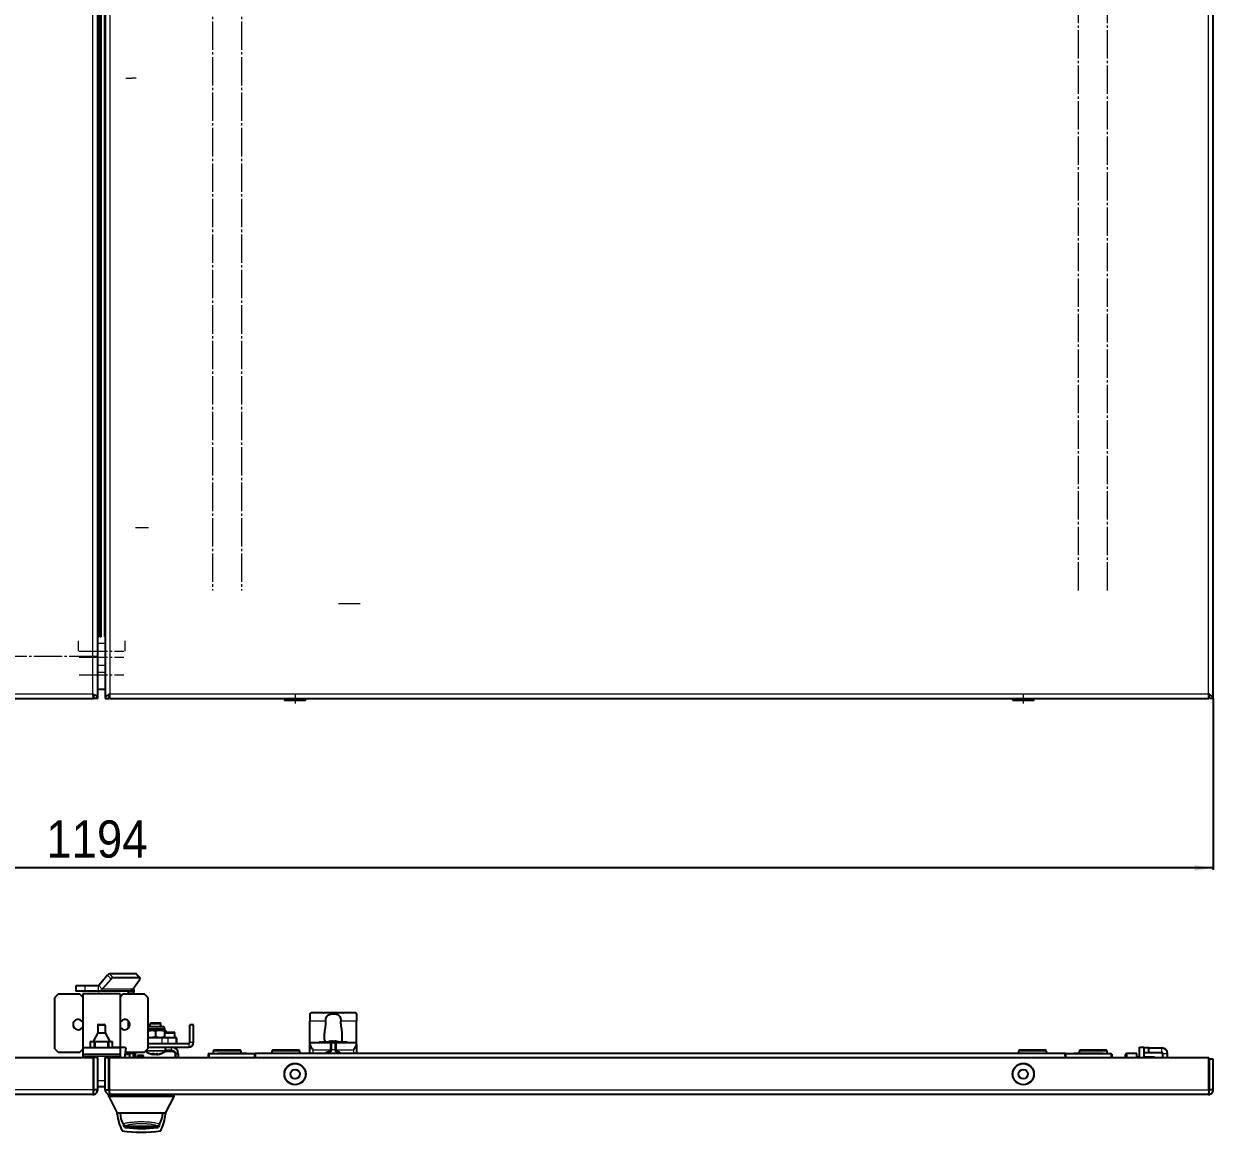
# Model space of a CAD drawing. Header units: millimetres. Extents: x -1161 to 1836, y -465 to 1013.
# Drawn here: x 1197 to 1836, y -465 to 130 of the extents above; entities that cross this region are included whole.
import ezdxf

# ---------------------------------------------------------------- set-up
doc = ezdxf.new("R2010")
doc.units = ezdxf.units.MM
doc.linetypes.add('SLD-Осевая', pattern=[19.05, 15.24, -1.27, 1.27, -1.27])
doc.linetypes.add('SLD-Сплошная', pattern=[0])
doc.layers.add('FORMAT', color=7, linetype='SLD-Сплошная')
doc.styles.add('SLDTEXTSTYLE0', font='GOTHICI.TTF', dxfattribs={"width": 0.913})
doc.styles.add('SLDTEXTSTYLE1', font='GOTHIC.TTF', dxfattribs={"width": 0.913})
doc.dimstyles.new('SLDDIMSTYLE0', dxfattribs={"dimtxt": 20, "dimasz": 10, "dimexe": 0, "dimexo": 0.0625, "dimgap": 5, "dimtad": 2, "dimdec": 1, "dimrnd": 1e-09, "dimzin": 12, "dimdsep": 46, "dimtxsty": 'SLDTEXTSTYLE0', "dimsah": 1, "dimcen": 0.09, "dimadec": 0, "dimazin": 3, "dimtfac": 1, "dimtofl": 0, "dimtmove": 0, "dimatfit": 3, "dimfxl": 0, "dimfrac": 2, "dimtolj": 1, "dimtzin": 12, "dimarcsym": 0})

# ---------------------------------------------------------------- blocks, each defined once
blk = doc.blocks.new('_D_2')
at = {"layer": 'FORMAT'}
for p, q in [((641.53, -232.23), (641.53, -324.22)), ((1835.53, -232.23), (1835.53, -324.22)), ((1835.53, -323.22), (641.53, -323.22))]:
    blk.add_line(p, q, dxfattribs=at)
for points in [[(641.53, -323.22), (651.53, -324.76), (651.53, -321.69)], [(1835.53, -323.22), (1825.53, -321.69), (1825.53, -324.76)]]:
    blk.add_solid(points, dxfattribs=at)
at = {"layer": 'FORMAT', "insert": (1208.98, -297.68), "char_height": 20, "attachment_point": 1, "style": 'SLDTEXTSTYLE1'}
blk.add_mtext('1194', dxfattribs=at)

msp = doc.modelspace()

# ---------------------------------------------------------------- linework, layer by layer
at = {"color": 7, "linetype": 'SLD-Сплошная', "lineweight": 25}
for p, q in [((1236.53, -232.22), (1236.53, 722.78)), ((1240.53, 722.78), (1240.53, -232.22)), ((1835.53, -232.22), (1835.53, 722.78)), ((1236.53, -194.42), (1236.66, -194.42)), ((1236.53, -198.42), (1237.07, -198.42)), ((1236.53, -227.22), (1240.53, -227.22)), ((643.83, -232.22), (1234.23, -232.22)), ((1234.23, -230.51), (1234.23, -232.22)), ((1236.53, -232.22), (1234.53, -232.22)), ((1240.53, -232.22), (1242.53, -232.22)), ((1242.83, -232.22), (1242.83, -230.52)), ((1242.83, -232.22), (1833.23, -232.22)), ((1336.78, -232.22), (1336.78, -232.97)), ((1345.54, -233.22), (1337.03, -233.22)), ((1348.03, -233.22), (1345.54, -233.22)), ((1348.28, -232.97), (1348.28, -232.22)), ((1727.78, -232.22), (1727.78, -232.97)), ((1739.03, -233.22), (1728.03, -233.22)), ((1739.28, -232.97), (1739.28, -232.22)), ((1833.23, -230.22), (1833.23, -232.22)), ((1835.53, -232.22), (1833.53, -232.22)), ((1241.88, -380.79), (1237.12, -386.29)), ((1243.72, -382.91), (1238.96, -388.41)), ((1257.13, -380.08), (1243, -380.08)), ((1258.97, -382.2), (1244.83, -382.2)), ((1259.26, -382.31), (1257.42, -380.18)), ((1224.81, -386.46), (1224.81, -389.46)), ((1229.81, -386.46), (1224.81, -386.46)), ((1229.81, -389.46), (1224.81, -389.46)), ((1236.75, -386.46), (1229.81, -386.46)), ((1236.75, -389.46), (1229.81, -389.46)), ((1253.28, -389.46), (1236.75, -389.46)), ((1255.43, -388.41), (1259, -383.29)), ((1215.53, -390.85), (1213.53, -392.85)), ((1213.53, -420.35), (1213.53, -392.85)), ((1215.53, -390.85), (1226.78, -390.85)), ((1228.53, -392.6), (1226.78, -390.85)), ((1248.53, -390.85), (1228.53, -390.85)), ((1228.53, -390.85), (1228.53, -419.85)), ((1248.53, -390.85), (1248.53, -419.45)), ((1250.28, -390.85), (1248.53, -392.6)), ((1250.28, -390.85), (1261.53, -390.85)), ((1256.03, -389.76), (1253.03, -389.76)), ((1253.03, -390.85), (1253.03, -389.76)), ((1256.03, -390.85), (1256.03, -389.76)), ((1263.53, -392.85), (1261.53, -390.85)), ((1263.53, -392.85), (1263.53, -420.35)), ((1350.53, -401.61), (1350.53, -405.45)), ((1357.55, -401.05), (1352.03, -401.05)), ((1358.44, -401), (1357.92, -401.01)), ((1367.63, -400.95), (1358.44, -400.95)), ((1368.15, -401.01), (1367.63, -400.99)), ((1374.03, -401.05), (1368.52, -401.05)), ((1375.53, -401.61), (1375.53, -405.45)), ((1236.53, -407.85), (1236.53, -411.85)), ((1237.03, -407.35), (1240.04, -407.35)), ((1240.54, -407.85), (1240.54, -411.85)), ((1253.03, -406.09), (1253.03, -405.46)), ((1253.03, -406.09), (1253.48, -406.09)), ((1253.03, -409.23), (1253.03, -406.09)), ((1263.56, -408.45), (1263.53, -408.45)), ((1263.56, -408.45), (1271.5, -408.45)), ((1265.03, -406.45), (1264.53, -406.95)), ((1264.53, -406.95), (1264.53, -408.45)), ((1270.28, -406.95), (1264.53, -406.95)), ((1265.03, -406.45), (1269.82, -406.45)), ((1269.82, -406.45), (1270.03, -406.45)), ((1270.53, -406.95), (1270.03, -406.45)), ((1270.53, -406.95), (1270.28, -406.95)), ((1270.53, -408.45), (1270.53, -406.95)), ((1288.03, -407.45), (1286.03, -407.45)), ((1286.03, -416.85), (1286.03, -407.45)), ((1288.03, -416.85), (1288.03, -407.45)), ((1350.53, -416.95), (1350.53, -405.45)), ((1375.53, -416.95), (1375.53, -405.45)), ((1236.53, -411.85), (1234.03, -416.35)), ((1236.53, -411.85), (1240.54, -411.85)), ((1240.54, -411.85), (1243.03, -416.35)), ((1263.53, -410.45), (1265.14, -410.45)), ((1271.22, -414.45), (1263.53, -414.45)), ((1267.67, -410.89), (1265.14, -410.45)), ((1270.13, -410.45), (1265.14, -410.45)), ((1267.67, -414), (1265.14, -414.45)), ((1267.67, -414), (1267.67, -410.89)), ((1272.6, -410.89), (1270.13, -410.45)), ((1272.53, -410.45), (1270.13, -410.45)), ((1272.6, -414), (1270.13, -414.45)), ((1274.3, -414.45), (1271.22, -414.45)), ((1272.53, -410.45), (1272.53, -409.48)), ((1272.53, -410.45), (1272.53, -410.45)), ((1273.28, -410.88), (1272.53, -410.45)), ((1272.53, -414.45), (1272.53, -414.45)), ((1272.6, -414), (1272.6, -410.89)), ((1272.6, -411.45), (1277.43, -411.45)), ((1273.3, -411.45), (1273.3, -410.89)), ((1278.76, -414.45), (1274.3, -414.45)), ((1278.03, -414.45), (1278.03, -412.05)), ((1279.03, -414.45), (1278.76, -414.45)), ((1279.03, -417.45), (1279.03, -414.45)), ((1358.18, -412.73), (1358.18, -415.32)), ((1367.88, -415.32), (1367.88, -412.73)), ((1213.53, -420.35), (1215.53, -422.35)), ((1226.78, -422.35), (1228.53, -420.6)), ((1248.53, -419.85), (1228.53, -419.85)), ((1228.53, -419.85), (1228.53, -423.35)), ((1232.53, -416.35), (1232.53, -419.85)), ((1232.53, -416.35), (1234.03, -416.35)), ((1234.03, -416.35), (1243.03, -416.35)), ((1235.03, -416.35), (1235.03, -419.85)), ((1242.03, -416.35), (1242.03, -419.85)), ((1243.03, -416.35), (1244.53, -416.35)), ((1244.53, -419.85), (1244.53, -416.35)), ((1244.53, -419.45), (1251.16, -419.45)), ((1248.53, -419.85), (1248.53, -423.35)), ((1251.6, -419.88), (1250.86, -424.95)), ((1251.6, -419.88), (1251.16, -419.45)), ((1261.53, -422.35), (1263.53, -420.35)), ((1263.53, -417.45), (1285.43, -417.45)), ((1263.53, -419.45), (1285.43, -419.45)), ((1276.53, -421.35), (1272.99, -421.35)), ((1273.03, -421.45), (1273.03, -419.45)), ((1299.03, -420.95), (1298.53, -421.45)), ((1298.53, -421.45), (1298.53, -422.95)), ((1313.53, -421.45), (1298.53, -421.45)), ((1299.03, -420.95), (1313.03, -420.95)), ((1313.53, -421.45), (1313.03, -420.95)), ((1313.53, -422.75), (1313.53, -421.45)), ((1330.53, -420.95), (1330.03, -421.45)), ((1330.03, -421.45), (1330.03, -422.95)), ((1345.03, -421.45), (1330.03, -421.45)), ((1330.53, -420.95), (1344.53, -420.95)), ((1345.03, -421.45), (1344.53, -420.95)), ((1345.03, -422.95), (1345.03, -421.45)), ((1350.53, -417.82), (1350.53, -416.95)), ((1350.53, -416.95), (1364.03, -416.95)), ((1350.53, -422.95), (1350.53, -417.82)), ((1355.41, -416.85), (1355.41, -416.95)), ((1355.55, -416.85), (1355.55, -416.95)), ((1355.67, -416.85), (1355.67, -416.95)), ((1356.48, -416.85), (1355.67, -416.85)), ((1356.48, -416.85), (1356.48, -416.95)), ((1356.64, -416.85), (1356.64, -416.95)), ((1356.75, -416.85), (1356.75, -416.95)), ((1357.09, -416.85), (1357.09, -416.95)), ((1357.27, -416.85), (1357.27, -416.95)), ((1357.81, -416.85), (1357.81, -416.95)), ((1358.29, -416.85), (1358.29, -416.95)), ((1358.46, -416.85), (1358.46, -416.95)), ((1358.91, -416.85), (1358.91, -416.95)), ((1359.05, -416.85), (1359.05, -416.95)), ((1359.17, -416.85), (1359.17, -416.95)), ((1359.49, -416.85), (1359.49, -416.95)), ((1360.76, -416.85), (1359.65, -416.85)), ((1360.76, -416.85), (1360.76, -416.95)), ((1360.9, -416.85), (1360.9, -416.95)), ((1361.09, -416.85), (1361.09, -416.95)), ((1361.1, -416.85), (1361.1, -416.95)), ((1361.7, -416.85), (1361.1, -416.85)), ((1361.7, -416.85), (1361.7, -416.95)), ((1362.59, -416.85), (1362.02, -416.85)), ((1362.03, -416.95), (1364.03, -416.95)), ((1362.03, -420.95), (1362.03, -416.95)), ((1362.03, -420.95), (1362.03, -420.98)), ((1362.31, -416.62), (1362.28, -416.39)), ((1362.53, -416.62), (1362.51, -416.32)), ((1362.59, -416.85), (1362.59, -416.95)), ((1362.6, -416.85), (1362.6, -416.95)), ((1362.61, -416.85), (1362.78, -416.85)), ((1362.78, -416.85), (1362.78, -416.95)), ((1362.78, -416.85), (1362.78, -416.85)), ((1362.8, -416.85), (1362.8, -416.95)), ((1362.95, -416.85), (1362.95, -416.95)), ((1363.75, -416.85), (1362.95, -416.85)), ((1363.75, -416.85), (1363.75, -416.95)), ((1363.9, -416.85), (1363.9, -416.95)), ((1363.98, -416.35), (1363.98, -416.32)), ((1364.02, -416.85), (1364.02, -416.95)), ((1364.03, -416.95), (1364.03, -420.95)), ((1364.03, -420.98), (1364.03, -420.95)), ((1364.11, -416.88), (1364.3, -416.87)), ((1364.45, -416.85), (1364.45, -416.95)), ((1364.53, -416.95), (1375.53, -416.95)), ((1364.54, -416.44), (1364.54, -416.39)), ((1364.57, -416.85), (1364.57, -416.95)), ((1364.94, -416.85), (1364.94, -416.95)), ((1365.19, -416.85), (1365.19, -416.95)), ((1365.31, -416.85), (1365.31, -416.95)), ((1365.45, -416.85), (1365.45, -416.95)), ((1365.57, -416.85), (1365.57, -416.95)), ((1366.01, -416.85), (1366.01, -416.95)), ((1366.03, -416.85), (1366.01, -416.85)), ((1366.04, -416.85), (1366.04, -416.95)), ((1366.07, -416.85), (1366.07, -416.95)), ((1366.24, -416.85), (1366.24, -416.95)), ((1366.59, -416.85), (1366.59, -416.95)), ((1367.08, -416.85), (1367.08, -416.95)), ((1367.28, -416.85), (1367.28, -416.95)), ((1367.62, -416.85), (1367.62, -416.95)), ((1367.77, -416.85), (1367.77, -416.95)), ((1368.83, -416.85), (1367.77, -416.85)), ((1368.83, -416.85), (1368.83, -416.95)), ((1369.15, -416.85), (1369.15, -416.95)), ((1369.31, -416.85), (1369.31, -416.95)), ((1369.69, -416.85), (1369.69, -416.95)), ((1370.44, -416.85), (1369.69, -416.85)), ((1370.44, -416.85), (1370.44, -416.95)), ((1375.53, -417.82), (1375.53, -416.95)), ((1375.53, -417.82), (1375.53, -422.95)), ((1731.53, -420.95), (1731.03, -421.45)), ((1731.03, -421.45), (1731.03, -422.95)), ((1746.03, -421.45), (1731.03, -421.45)), ((1731.53, -420.95), (1745.53, -420.95)), ((1746.03, -421.45), (1745.53, -420.95)), ((1746.03, -422.95), (1746.03, -421.45)), ((1764.03, -420.95), (1763.53, -421.45)), ((1763.53, -421.45), (1763.53, -422.75)), ((1778.53, -421.45), (1763.53, -421.45)), ((1764.03, -420.95), (1778.03, -420.95)), ((1778.53, -421.45), (1778.03, -420.95)), ((1778.53, -422.95), (1778.53, -421.45)), ((1795.98, -419.4), (1798.48, -419.4)), ((1795.98, -419.9), (1795.98, -419.4)), ((1795.98, -424.95), (1795.98, -419.9)), ((1798.48, -419.4), (1798.48, -419.9)), ((1798.48, -424.95), (1798.48, -419.9)), ((1798.98, -419.9), (1798.48, -419.94)), ((1800.98, -419.9), (1798.98, -419.9)), ((1800.98, -419.9), (1807.98, -419.9)), ((1800.98, -422.4), (1800.98, -419.9)), ((643.83, -424.95), (1234.23, -424.95)), ((1226.78, -422.35), (1215.53, -422.35)), ((1248.53, -423.35), (1228.53, -423.35)), ((1228.53, -423.35), (1228.53, -424.43)), ((1228.53, -424.43), (1228.53, -424.95)), ((1234.23, -442.35), (1234.23, -424.95)), ((1236.53, -424.95), (1234.53, -424.95)), ((1234.53, -442.35), (1234.53, -424.95)), ((1236.53, -442.35), (1236.53, -424.95)), ((1240.53, -424.95), (1242.53, -424.95)), ((1240.53, -442.35), (1240.53, -424.95)), ((1242.53, -442.35), (1242.53, -424.95)), ((1242.83, -442.35), (1242.83, -424.95)), ((1242.83, -424.95), (1833.23, -424.95)), ((1248.53, -423.35), (1248.53, -424.43)), ((1248.53, -424.43), (1248.53, -424.95)), ((1253.83, -423.35), (1251.1, -423.35)), ((1261.53, -422.35), (1251.24, -422.35)), ((1253.9, -422.35), (1253.83, -423.05)), ((1253.83, -424.95), (1253.83, -423.05)), ((1255.83, -424.95), (1255.83, -423.05)), ((1256.53, -423.35), (1255.83, -423.35)), ((1256.53, -423.35), (1256.53, -424.95)), ((1261.13, -423.9), (1257.93, -423.9)), ((1257.93, -423.9), (1257.93, -424.95)), ((1257.93, -424.65), (1261.13, -424.65)), ((1261.13, -424.95), (1261.13, -423.9)), ((1266.18, -423.3), (1266.18, -423.34)), ((1266.47, -422.89), (1266.47, -423.34)), ((1266.47, -423.34), (1266.47, -422.89)), ((1266.64, -423.34), (1266.47, -423.31)), ((1266.64, -422.89), (1266.64, -423.34)), ((1266.68, -423.34), (1266.68, -422.88)), ((1267.45, -423.26), (1267.45, -423.34)), ((1267.47, -423.28), (1267.47, -423.34)), ((1267.53, -423.31), (1267.47, -423.34)), ((1268.38, -423.34), (1268.38, -423.02)), ((1268.59, -423.34), (1268.59, -423.31)), ((1268.89, -423.25), (1268.89, -423.34)), ((1268.91, -423.24), (1268.91, -423.34)), ((1278.53, -424.95), (1278.53, -423.35)), ((1279.83, -423.05), (1279.83, -424.95)), ((1296.03, -424.95), (1296.03, -423.25)), ((1296.33, -422.95), (1320.73, -422.95)), ((1300.89, -422.75), (1300.89, -422.95)), ((1304.7, -422.75), (1304.7, -422.95)), ((1304.7, -422.75), (1305.5, -422.75)), ((1305.5, -422.75), (1305.5, -422.95)), ((1305.5, -422.75), (1307.37, -422.75)), ((1306.83, -422.75), (1306.83, -422.72)), ((1307.37, -422.75), (1307.37, -422.95)), ((1307.37, -422.75), (1308.42, -422.75)), ((1308.42, -422.75), (1308.42, -422.95)), ((1308.42, -422.75), (1309.82, -422.75)), ((1309.99, -422.72), (1309.99, -422.95)), ((1310.08, -422.75), (1310.08, -422.95)), ((1310.08, -422.75), (1311.43, -422.75)), ((1311.43, -422.75), (1311.43, -422.95)), ((1311.43, -422.75), (1313.42, -422.75)), ((1313.42, -422.75), (1313.42, -422.95)), ((1313.42, -422.75), (1316.38, -422.75)), ((1316.38, -422.75), (1316.38, -422.95)), ((1756.03, -422.95), (1321.03, -422.95)), ((1321.03, -422.95), (1321.03, -423.25)), ((1321.03, -423.25), (1321.03, -423.89)), ((1321.03, -423.89), (1321.03, -424.95)), ((1756.03, -422.95), (1756.03, -423.25)), ((1756.03, -423.89), (1756.03, -423.25)), ((1756.03, -423.89), (1756.03, -424.95)), ((1756.33, -422.95), (1780.73, -422.95)), ((1760.68, -422.75), (1760.68, -422.95)), ((1760.68, -422.75), (1761.03, -422.75)), ((1761.03, -422.75), (1761.03, -422.95)), ((1761.03, -422.75), (1761.28, -422.75)), ((1761.28, -422.75), (1761.28, -422.95)), ((1761.28, -422.75), (1761.39, -422.75)), ((1761.39, -422.75), (1761.39, -422.95)), ((1762.42, -422.75), (1762.42, -422.95)), ((1762.42, -422.75), (1763.07, -422.75)), ((1763.09, -422.75), (1763.09, -422.95)), ((1763.09, -422.75), (1763.43, -422.75)), ((1763.43, -422.75), (1763.43, -422.95)), ((1766.75, -422.95), (1766.75, -422.72)), ((1766.88, -422.75), (1767.66, -422.75)), ((1767.66, -422.75), (1767.66, -422.95)), ((1767.66, -422.75), (1768.46, -422.75)), ((1768.46, -422.75), (1768.46, -422.95)), ((1768.46, -422.75), (1768.94, -422.75)), ((1768.94, -422.75), (1768.94, -422.95)), ((1768.94, -422.75), (1770.33, -422.75)), ((1769.97, -422.72), (1769.97, -422.75)), ((1770.33, -422.75), (1770.33, -422.95)), ((1770.33, -422.75), (1771.38, -422.75)), ((1771.38, -422.75), (1771.38, -422.95)), ((1772.42, -422.75), (1772.42, -422.95)), ((1772.42, -422.75), (1774.39, -422.75)), ((1774.39, -422.75), (1774.39, -422.95)), ((1774.39, -422.75), (1776.38, -422.75)), ((1776.38, -422.75), (1776.38, -422.95)), ((1781.03, -423.25), (1781.03, -424.95)), ((1788.48, -424.95), (1788.48, -423.5)), ((1794.48, -422.9), (1789.08, -422.9)), ((1794.48, -424.95), (1794.48, -422.9)), ((1795.98, -424.9), (1794.73, -424.9)), ((1803.93, -424.9), (1798.48, -424.9)), ((1798.98, -422.4), (1800.98, -422.4)), ((1800.98, -422.4), (1807.98, -422.4)), ((1803.98, -424.95), (1803.93, -424.9)), ((1803.93, -424.95), (1803.93, -424.9)), ((1808.48, -424.95), (1808.48, -422.9)), ((1810.98, -424.95), (1810.98, -422.9)), ((1833.23, -442.35), (1833.23, -424.95)), ((1835.53, -425.95), (1833.53, -425.95)), ((1833.53, -442.35), (1833.53, -425.95)), ((1835.53, -442.35), (1835.53, -425.95)), ((1233.93, -444.95), (644.13, -444.95)), ((1234.53, -440.85), (1234.23, -440.85)), ((1236.53, -442.35), (1234.53, -442.35)), ((1234.53, -442.52), (1234.53, -442.95)), ((1240.53, -440.85), (1236.53, -440.85)), ((1240.53, -442.35), (1242.53, -442.35)), ((1242.53, -442.95), (1242.53, -442.35)), ((1242.53, -445.95), (1242.53, -444.95)), ((1243.13, -444.95), (1242.53, -444.95)), ((1242.53, -445.95), (1247.03, -454.95)), ((1832.93, -444.95), (1243.13, -444.95)), ((1272.03, -445.95), (1248.03, -445.95)), ((1273.03, -454.95), (1277.56, -445.89)), ((1277.53, -445.95), (1277.53, -444.95)), ((1835.53, -442.35), (1833.53, -442.35)), ((1249.43, -454.95), (1247.03, -454.95)), ((1247.07, -454.95), (1247.07, -455.15)), ((1270.63, -454.95), (1249.43, -454.95)), ((1273.03, -454.95), (1270.63, -454.95)), ((1272.99, -455.15), (1272.99, -454.95)), ((1254.2, -461.93), (1265.8, -461.93)), ((1254.2, -461.93), (1254.35, -461.93))]:
    msp.add_line(p, q, dxfattribs=at)
at = {"color": 7, "linetype": 'SLD-Сплошная', "lineweight": 18}
for p, q in [((1233.93, -229.62), (1233.93, 720.18)), ((1832.93, -229.62), (1832.93, 720.18)), ((1237.54, -199.35), (1237.54, 689.11)), ((1238.02, 689.13), (1238.02, -199.38)), ((1238.58, -199.04), (1238.58, 688.79)), ((1239.93, 688.79), (1239.93, -199.04)), ((1243.13, 166.43), (1243.13, -229.62)), ((1236.53, -202.41), (1240.53, -202.41)), ((1236.53, -206.73), (1240.53, -206.73)), ((1236.53, -209.96), (1240.53, -209.96)), ((1236.53, -214.28), (1240.53, -214.28)), ((1236.53, -218.06), (1240.53, -218.06)), ((1236.53, -219.5), (1240.53, -219.5)), ((644.13, -229.62), (1233.93, -229.62)), ((1243.13, -229.62), (1832.93, -229.62)), ((1336.78, -232.97), (1345.68, -232.97)), ((1345.68, -232.97), (1348.28, -232.97)), ((1727.78, -232.97), (1739.28, -232.97)), ((1243.72, -382.91), (1241.88, -380.79)), ((1244.83, -382.2), (1243, -380.08)), ((1258.97, -382.2), (1257.13, -380.08)), ((1229.81, -389.46), (1229.81, -386.46)), ((1236.75, -386.46), (1236.75, -389.46)), ((1237.12, -386.29), (1238.96, -388.41)), ((1255.43, -388.41), (1238.96, -388.41)), ((1240.54, -407.85), (1236.53, -407.85)), ((1358.94, -405.45), (1350.53, -405.45)), ((1375.53, -405.45), (1367.13, -405.45)), ((1263.53, -409.48), (1272.53, -409.48)), ((1271.22, -417.45), (1271.22, -414.45)), ((1278.03, -412.05), (1272.6, -412.05)), ((1274.3, -417.45), (1274.3, -414.45)), ((1278.76, -417.45), (1278.76, -414.45)), ((1234.53, -416.35), (1234.53, -419.85)), ((1242.53, -416.35), (1242.53, -419.85)), ((1272.56, -421.45), (1262.43, -421.45)), ((1273.03, -421.45), (1272.56, -421.45)), ((1276.23, -421.45), (1276.23, -419.45)), ((1285.43, -417.45), (1285.43, -419.45)), ((1286.03, -416.85), (1288.03, -416.85)), ((1352.03, -420.95), (1352.03, -422.95)), ((1352.03, -420.95), (1361.53, -420.95)), ((1359.65, -416.85), (1359.65, -416.95)), ((1361.17, -421.46), (1361.31, -421.94)), ((1361.53, -420.95), (1361.53, -416.95)), ((1361.53, -420.98), (1361.53, -420.95)), ((1361.53, -420.95), (1362.03, -420.95)), ((1361.53, -420.98), (1362.03, -420.98)), ((1364.03, -420.95), (1362.03, -420.95)), ((1364.03, -420.95), (1364.53, -420.95)), ((1364.03, -420.98), (1364.53, -420.98)), ((1364.53, -416.95), (1364.53, -420.95)), ((1364.53, -420.95), (1364.53, -420.98)), ((1364.53, -420.95), (1374.03, -420.95)), ((1364.76, -421.94), (1364.9, -421.46)), ((1374.03, -422.95), (1374.03, -420.95)), ((1798.48, -419.9), (1795.98, -419.9)), ((1807.98, -422.4), (1807.98, -419.9)), ((1248.53, -424.43), (1228.53, -424.43)), ((1251.15, -422.95), (1253.83, -422.95)), ((1255.83, -423.05), (1253.83, -423.05)), ((1255.83, -422.95), (1256.61, -422.95)), ((1257.03, -424.95), (1257.03, -423.35)), ((1261.13, -424.1), (1257.93, -424.1)), ((1262.03, -421.85), (1262.72, -421.85)), ((1272.47, -421.65), (1262.23, -421.65)), ((1272.35, -421.85), (1276.53, -421.85)), ((1272.93, -421.65), (1272.47, -421.65)), ((1278.03, -423.35), (1278.03, -424.95)), ((1278.47, -423.05), (1279.83, -423.05)), ((1296.33, -423.25), (1296.03, -423.25)), ((1296.33, -422.95), (1296.33, -423.25)), ((1296.33, -423.25), (1296.33, -424.95)), ((1320.73, -423.25), (1296.33, -423.25)), ((1302.13, -422.75), (1302.13, -422.95)), ((1320.73, -422.95), (1320.73, -423.25)), ((1320.73, -424.95), (1320.73, -423.25)), ((1321.03, -423.25), (1320.73, -423.25)), ((1756.33, -423.25), (1756.03, -423.25)), ((1756.33, -423.25), (1756.33, -422.95)), ((1756.33, -423.25), (1756.33, -424.95)), ((1780.73, -423.25), (1756.33, -423.25)), ((1765.16, -422.75), (1765.16, -422.95)), ((1780.73, -422.95), (1780.73, -423.25)), ((1780.73, -424.95), (1780.73, -423.25)), ((1781.03, -423.25), (1780.73, -423.25)), ((1789.08, -422.9), (1789.08, -424.95)), ((1794.73, -424.9), (1794.73, -424.95)), ((1808.48, -422.9), (1810.98, -422.9)), ((1234.53, -437.59), (1234.23, -437.59)), ((1240.53, -437.59), (1236.53, -437.59)), ((1234.23, -442.35), (643.83, -442.35)), ((1242.83, -442.35), (1833.23, -442.35)), ((1248.03, -445.95), (1248.03, -444.95)), ((1272.03, -445.95), (1272.03, -444.95))]:
    msp.add_line(p, q, dxfattribs=at)
at = {"color": 7, "linetype": 'SLD-Сплошная', "lineweight": 25, "flags": 128}
for points in [[(1259, -383.29), (1259.14, -383.06), (1259.25, -382.85), (1259.31, -382.67), (1259.32, -382.51), (1259.3, -382.38), (1259.23, -382.28), (1259.12, -382.22), (1258.97, -382.2)], [(1268.89, -423.3), (1268.87, -423.3), (1268.59, -423.34)], [(1833.53, -431.45), (1833.39, -431.2), (1833.23, -430.93)], [(1833.23, -439.96), (1833.39, -439.7), (1833.53, -439.45)], [(1250.91, -462.38), (1250.56, -461.48), (1250.45, -461.21)], [(1269.72, -460.89), (1269.51, -461.48), (1269.15, -462.38)]]:
    msp.add_lwpolyline(points, dxfattribs=at)
at = {"color": 7, "linetype": 'SLD-Сплошная', "lineweight": 18, "flags": 128}
for points in [[(1833.23, -431.52), (1833.52, -432.11), (1833.53, -432.13)], [(1833.53, -438.76), (1833.52, -438.78), (1833.23, -439.37)]]:
    msp.add_lwpolyline(points, dxfattribs=at)
at = {"color": 7, "linetype": 'SLD-Сплошная', "lineweight": 25}
for centre, radius in [((1342.53, -433.95), 5.75), ((1342.53, -433.95), 2.5), ((1733.53, -433.95), 5.75), ((1733.53, -433.95), 2.5)]:
    msp.add_circle(centre, radius, dxfattribs=at)
at = {"color": 7, "linetype": 'SLD-Сплошная', "lineweight": 18}
for centre in [(1342.53, -433.95), (1733.53, -433.95)]:
    msp.add_circle(centre, 5.5, dxfattribs=at)
at = {"color": 7, "linetype": 'SLD-Сплошная', "lineweight": 25}
for centre, radius, start, end in [((1337.03, -232.97), 0.25, 180, 270), ((1348.03, -232.97), 0.25, 270, 0), ((1728.03, -232.97), 0.25, 180, 270), ((1739.03, -232.97), 0.25, 270, 0), ((1243.41, -381.96), 1.93, 102.48392, 142.40224), ((1245.25, -384.09), 1.93, 102.48392, 142.40224), ((1257.17, -380.43), 0.349, 43.92833, 95.92878), ((1236.75, -385.97), 0.488, 270.87936, 320.24354), ((1236.71, -386.54), 2.93, 270.87936, 320.24354), ((1226.03, -407.35), 2.75, 24.61998, 335.38002), ((1237.03, -407.85), 0.5, 90, 180), ((1240.04, -407.85), 0.5, 0, 90), ((1251.03, -407.35), 2.75, 204.61998, 155.38002), ((1271.5, -409.48), 1.03, 0, 90), ((1277.43, -412.05), 0.6, 0, 90), ((1272.78, -421.45), 0.25, 306.8699, 0), ((1276.23, -423.05), 3.6, 0, 90), ((1285.43, -416.85), 2.6, 270, 0), ((1285.43, -416.85), 0.6, 270, 0), ((1363.03, -424.25), 8, 100.36105, 108.44483), ((1361.03, -420.98), 1, 286.01339, 0), ((1362.27, -420.1), 3.79, 92.89181, 101.41741), ((1363.15, -418.57), 2.34, 111.72177, 124.60369), ((1362.36, -423.88), 7.26, 85.75775, 94.24225), ((1361.99, -416.91), 0.598, 60.52387, 80.98963), ((1362.78, -423.87), 7.56, 92.05637, 94.65981), ((1362.3, -420.67), 4.35, 79.33098, 87.2142), ((1366.28, -417.37), 3.47, 163.53436, 167.76578), ((1363.76, -420.67), 4.35, 92.7858, 100.66902), ((1363.28, -423.86), 7.54, 81.91714, 87.9462), ((1364.06, -416.84), 0.529, 98.37942, 107.95469), ((1363.79, -420.1), 3.79, 78.58259, 87.10819), ((1365.03, -420.98), 1, 180, 253.98661), ((1362.96, -422.66), 6.42, 69.70137, 77.56561), ((1363.03, -424.25), 8, 70.17456, 79.63895), ((1363.04, -424.2), 7.96, 71.95242, 79.10923), ((1365.34, -417.25), 0.629, 75.56061, 104.43939), ((1807.98, -422.9), 3, 0, 90), ((1257.43, -423.05), 1.6, 154.05552, 180), ((1267.53, -414.45), 9, 233.1301, 260.06184), ((1267.65, -414.72), 8.7, 247.04384, 262.19579), ((1267.25, -416.66), 6.77, 243.84337, 260.92447), ((1266.28, -415.82), 7.07, 264.24699, 275.75301), ((1267.3, -420.69), 2.78, 231.39719, 252.55931), ((1266.86, -418.56), 4.83, 261.51445, 261.84337), ((1266.68, -423.19), 0.261, 216.15143, 217.25209), ((1267.61, -414.5), 8.89, 263.76729, 264.01043), ((1268.2, -420.47), 2.97, 239.17887, 255.2323), ((1268.37, -421.73), 1.79, 219.07445, 243.97081), ((1266.8, -419.13), 4.26, 278.69652, 279.04651), ((1268.26, -419.13), 4.26, 260.95349, 261.30348), ((1266.78, -420.27), 3.19, 285.22643, 309.29893), ((1267.37, -422.21), 1.52, 311.59883, 339.64636), ((1267.45, -414.5), 8.89, 275.98957, 276.23271), ((1267.25, -416.34), 7.09, 279.44276, 293.2387), ((1268.2, -418.56), 4.83, 278.15663, 278.48555), ((1267.68, -415.3), 8.14, 278.72305, 291.64085), ((1267.53, -414.45), 9, 279.93816, 306.8699), ((1270.37, -421.5), 1.4, 257.05409, 282.94591), ((1296.33, -423.25), 0.3, 90, 180), ((1320.73, -423.25), 0.3, 0, 90), ((1363.03, -427.95), 6.25, 106.01339, 126.8699), ((1363.03, -427.95), 6.25, 53.1301, 73.98661), ((1756.33, -423.25), 0.3, 90, 180), ((1780.73, -423.25), 0.3, 0, 90), ((1789.08, -423.5), 0.6, 90, 180), ((1794.73, -424.65), 0.25, 180, 270), ((1798.98, -422.9), 0.5, 90, 180), ((1807.98, -422.9), 0.5, 0, 90), ((1826.03, -435.45), 7.5, 343.7398, 16.2602), ((1239.09, -455.15), 7.98, 358.26695, 359.99994), ((1273.92, -452.59), 27, 185.96099, 206.16954), ((1260.03, -454.95), 11.4, 180, 210.87421), ((1260.03, -454.95), 11.4, 329.05608, 0), ((1246.14, -452.59), 27, 333.83046, 354.03918), ((1280.97, -455.15), 7.98, 180, 181.7325), ((1260.03, -383.15), 82, 262.75342, 277.24658), ((1251.37, -462.18), 0.5, 203.04365, 263.74905), ((1260.03, -383.15), 80, 263.74905, 276.25095), ((1268.69, -462.18), 0.5, 276.25095, 336.95635)]:
    msp.add_arc(centre, radius, start, end, dxfattribs=at)
at = {"color": 7, "linetype": 'SLD-Сплошная', "lineweight": 18}
for centre, radius, start, end in [((1363.03, -427.95), 6.75, 106.01339, 132.20545), ((1361.03, -420.98), 0.5, 286.01339, 0), ((1365.03, -420.98), 0.5, 180, 253.98661), ((1363.03, -427.95), 6.75, 47.79455, 73.98661)]:
    msp.add_arc(centre, radius, start, end, dxfattribs=at)
at = {"color": 7, "linetype": 'SLD-Сплошная', "lineweight": 25}
for points, knots in [([(1236.53, -232.22), (1236.5, -232.04), (1236.44, -231.63), (1235.91, -231.01), (1235.03, -230.33), (1234.31, -229.87), (1233.93, -229.62)], [0, 0, 0, 0, 0.213506, 0.468322, 0.723241, 1, 1, 1, 1]), ([(1234.53, -232.22), (1234.5, -231.85), (1234.46, -231.22), (1234.2, -230.36), (1234.02, -229.87), (1233.93, -229.62)], [0, 0, 0, 0, 0.4375, 0.71569, 1, 1, 1, 1]), ([(1243.13, -229.62), (1242.84, -229.81), (1242.21, -230.21), (1241.35, -230.84), (1240.67, -231.52), (1240.58, -231.98), (1240.53, -232.22)], [0, 0, 0, 0, 0.211353, 0.466168, 0.72109, 1, 1, 1, 1]), ([(1243.13, -229.62), (1242.99, -230), (1242.77, -230.63), (1242.57, -231.49), (1242.54, -231.98), (1242.53, -232.22)], [0, 0, 0, 0, 0.4375, 0.71569, 1, 1, 1, 1]), ([(1255.66, -388.32), (1255.71, -388.38), (1256, -388.79), (1256.02, -389.31), (1256.03, -389.76)], [0, 0, 0, 0, 0.14034, 1, 1, 1, 1]), ([(1352.03, -401.05), (1351.87, -401.05), (1351.53, -401.06), (1351.08, -401.12), (1350.74, -401.24), (1350.56, -401.41), (1350.54, -401.55), (1350.53, -401.61)], [0, 0, 0, 0, 0.2129, 0.425707, 0.640613, 0.853382, 1, 1, 1, 1]), ([(1357.55, -401.05), (1357.65, -401.04), (1357.78, -401.02), (1357.9, -401.01), (1357.92, -401.01)], [0, 0, 0, 0, 0.789403, 1, 1, 1, 1]), ([(1358.94, -405.45), (1358.96, -405.03), (1359, -404.2), (1359.37, -403.11), (1360.01, -402.3), (1360.94, -401.81), (1362.09, -401.57), (1363.42, -401.52), (1364.77, -401.69), (1365.89, -402.16), (1366.62, -402.96), (1367.01, -403.99), (1367.12, -404.86), (1367.13, -405.35), (1367.13, -405.45)], [0, 0, 0, 0, 0.088505, 0.177138, 0.262858, 0.344694, 0.430485, 0.525193, 0.625645, 0.723911, 0.812494, 0.894483, 0.978997, 1, 1, 1, 1]), ([(1368.15, -401.01), (1368.17, -401.01), (1368.28, -401.02), (1368.41, -401.04), (1368.52, -401.05)], [0, 0, 0, 0, 0.161974, 1, 1, 1, 1]), ([(1375.53, -401.61), (1375.52, -401.53), (1375.49, -401.37), (1375.25, -401.21), (1374.89, -401.11), (1374.46, -401.06), (1374.17, -401.05), (1374.03, -401.05)], [0, 0, 0, 0, 0.205683, 0.411346, 0.618649, 0.832339, 1, 1, 1, 1]), ([(1358.94, -405.45), (1358.89, -406.44), (1358.78, -408.59), (1358.26, -411.03), (1358.2, -412.34), (1358.18, -412.73)], [0, 0, 0, 0, 0.378823, 0.812228, 1, 1, 1, 1]), ([(1367.88, -412.73), (1367.8, -411.82), (1367.63, -409.96), (1367.16, -407.37), (1367.13, -405.83), (1367.13, -405.45)], [0, 0, 0, 0, 0.417668, 0.852903, 1, 1, 1, 1]), ([(1265.14, -410.45), (1265.08, -410.45), (1264.53, -410.45), (1264, -410.59), (1263.53, -410.72)], [0, 0, 0, 0, 0.1109, 1, 1, 1, 1]), ([(1265.14, -414.45), (1265.08, -414.45), (1264.53, -414.44), (1264, -414.3), (1263.53, -414.17)], [0, 0, 0, 0, 0.1109, 1, 1, 1, 1]), ([(1270.13, -410.45), (1270.08, -410.45), (1269.24, -410.45), (1268.43, -410.68), (1267.67, -410.89)], [0, 0, 0, 0, 0.070201, 1, 1, 1, 1]), ([(1270.13, -414.45), (1270.08, -414.45), (1269.24, -414.44), (1268.43, -414.21), (1267.67, -414)], [0, 0, 0, 0, 0.070201, 1, 1, 1, 1]), ([(1272.53, -410.45), (1272.54, -410.45), (1272.56, -410.48), (1272.58, -410.72), (1272.6, -410.89)], [0, 0, 0, 0, 0.2686336, 1, 1, 1, 1]), ([(1272.53, -414.45), (1272.54, -414.44), (1272.56, -414.41), (1272.58, -414.17), (1272.6, -414)], [0, 0, 0, 0, 0.268634, 1, 1, 1, 1]), ([(1273.3, -410.89), (1273.19, -410.82), (1272.94, -410.68), (1272.69, -410.63), (1272.56, -410.61)], [0, 0, 0, 0, 0.494003, 1, 1, 1, 1]), ([(1350.53, -417.82), (1350.56, -417.99), (1350.62, -418.42), (1351.08, -419.37), (1351.61, -420.26), (1351.96, -420.83), (1352.03, -420.94), (1352.03, -420.95)], [0, 0, 0, 0, 0.19414, 0.485275, 0.898779, 0.996769, 1, 1, 1, 1]), ([(1355.55, -416.85), (1355.53, -416.85), (1355.49, -416.85), (1355.44, -416.85), (1355.41, -416.85), (1355.41, -416.85), (1355.41, -416.85)], [0, 0, 0, 0, 0.280836, 0.55925, 0.779182, 1, 1, 1, 1]), ([(1355.67, -416.85), (1355.67, -416.85), (1355.67, -416.85), (1355.65, -416.85), (1355.6, -416.85), (1355.57, -416.85), (1355.55, -416.85)], [0, 0, 0, 0, 0.280888, 0.559482, 0.77927, 1, 1, 1, 1]), ([(1356.64, -416.85), (1356.62, -416.85), (1356.58, -416.85), (1356.53, -416.85), (1356.5, -416.85), (1356.48, -416.85)], [0, 0, 0, 0, 0.280638, 0.560877, 1, 1, 1, 1]), ([(1356.75, -416.85), (1356.75, -416.85), (1356.75, -416.85), (1356.72, -416.85), (1356.68, -416.85), (1356.65, -416.85), (1356.64, -416.85)], [0, 0, 0, 0, 0.280941, 0.559114, 0.779089, 1, 1, 1, 1]), ([(1357.27, -416.85), (1357.21, -416.85), (1357.11, -416.85), (1357.09, -416.85), (1357.09, -416.85)], [0, 0, 0, 0, 0.559312, 1, 1, 1, 1]), ([(1357.81, -416.85), (1357.75, -416.85), (1357.63, -416.85), (1357.43, -416.85), (1357.33, -416.85), (1357.27, -416.85)], [0, 0, 0, 0, 0.280496, 0.560765, 1, 1, 1, 1]), ([(1358.29, -416.85), (1358.22, -416.85), (1358.09, -416.85), (1357.89, -416.85), (1357.81, -416.85)], [0, 0, 0, 0, 0.560137, 1, 1, 1, 1]), ([(1358.18, -415.32), (1358.23, -415.59), (1358.31, -416.13), (1359.1, -416.59), (1360.1, -416.79), (1360.87, -416.83), (1361.15, -416.84)], [0, 0, 0, 0, 0.289157, 0.579411, 0.847533, 1, 1, 1, 1]), ([(1358.46, -416.85), (1358.45, -416.85), (1358.44, -416.85), (1358.33, -416.85), (1358.29, -416.85)], [0, 0, 0, 0, 0.559914, 1, 1, 1, 1]), ([(1359.05, -416.85), (1359.03, -416.85), (1358.99, -416.85), (1358.94, -416.85), (1358.91, -416.85), (1358.91, -416.85), (1358.91, -416.85)], [0, 0, 0, 0, 0.280765, 0.559178, 0.779175, 1, 1, 1, 1]), ([(1359.17, -416.85), (1359.17, -416.85), (1359.17, -416.85), (1359.14, -416.85), (1359.1, -416.85), (1359.07, -416.85), (1359.05, -416.85)], [0, 0, 0, 0, 0.280828, 0.559417, 0.779393, 1, 1, 1, 1]), ([(1359.65, -416.85), (1359.62, -416.85), (1359.58, -416.85), (1359.52, -416.85), (1359.49, -416.85), (1359.49, -416.85), (1359.49, -416.85)], [0, 0, 0, 0, 0.280951, 0.559967, 0.779431, 1, 1, 1, 1]), ([(1360.9, -416.85), (1360.9, -416.85), (1360.9, -416.85), (1360.86, -416.85), (1360.81, -416.85), (1360.78, -416.85), (1360.76, -416.85)], [0, 0, 0, 0, 0.280713, 0.558701, 0.779045, 1, 1, 1, 1]), ([(1361.1, -416.85), (1361.1, -416.85), (1361.09, -416.85), (1361.09, -416.85), (1361.09, -416.85)], [0, 0, 0, 0, 0.5600811, 1, 1, 1, 1]), ([(1361.53, -416.95), (1361.53, -416.95), (1361.54, -416.95), (1361.54, -416.95), (1361.56, -416.95), (1361.59, -416.95), (1361.71, -416.95), (1361.93, -416.95), (1362, -416.95), (1362.03, -416.95)], [0, 0, 0, 0, 0.00167, 0.003889, 0.009531, 0.034361, 0.132751, 0.526214, 1, 1, 1, 1]), ([(1361.87, -416.85), (1361.85, -416.85), (1361.81, -416.85), (1361.73, -416.85), (1361.71, -416.85), (1361.7, -416.85)], [0, 0, 0, 0, 0.281226, 0.561522, 1, 1, 1, 1]), ([(1362.6, -416.85), (1362.6, -416.85), (1362.6, -416.85), (1362.6, -416.85), (1362.59, -416.85)], [0, 0, 0, 0, 0.559504, 1, 1, 1, 1]), ([(1362.95, -416.85), (1362.93, -416.85), (1362.89, -416.85), (1362.83, -416.85), (1362.8, -416.85), (1362.8, -416.85), (1362.8, -416.85)], [0, 0, 0, 0, 0.280855, 0.559718, 0.779518, 1, 1, 1, 1]), ([(1363.9, -416.85), (1363.87, -416.85), (1363.83, -416.85), (1363.78, -416.85), (1363.76, -416.85), (1363.75, -416.85), (1363.75, -416.85)], [0, 0, 0, 0, 0.2808126, 0.5590988, 0.7791702, 1, 1, 1, 1]), ([(1364.02, -416.85), (1364.02, -416.85), (1364.01, -416.85), (1363.99, -416.85), (1363.94, -416.85), (1363.91, -416.85), (1363.9, -416.85)], [0, 0, 0, 0, 0.280912, 0.559405, 0.779108, 1, 1, 1, 1]), ([(1364.03, -416.95), (1364.07, -416.95), (1364.15, -416.95), (1364.41, -416.95), (1364.53, -416.95), (1364.53, -416.95)], [0, 0, 0, 0, 0.475461, 0.994056, 1, 1, 1, 1]), ([(1364.45, -416.85), (1364.43, -416.85), (1364.38, -416.85), (1364.33, -416.85), (1364.31, -416.85), (1364.3, -416.85), (1364.3, -416.85)], [0, 0, 0, 0, 0.280888, 0.559023, 0.779155, 1, 1, 1, 1]), ([(1364.57, -416.85), (1364.57, -416.85), (1364.57, -416.85), (1364.54, -416.85), (1364.49, -416.85), (1364.46, -416.85), (1364.45, -416.85)], [0, 0, 0, 0, 0.2809, 0.559498, 0.779148, 1, 1, 1, 1]), ([(1364.94, -416.85), (1364.88, -416.85), (1364.77, -416.85), (1364.64, -416.85), (1364.58, -416.85), (1364.57, -416.85), (1364.57, -416.85)], [0, 0, 0, 0, 0.280935, 0.559487, 0.779245, 1, 1, 1, 1]), ([(1365.19, -416.85), (1365.15, -416.85), (1365.07, -416.85), (1364.98, -416.85), (1364.94, -416.85)], [0, 0, 0, 0, 0.559441, 1, 1, 1, 1]), ([(1365.04, -416.84), (1365.48, -416.81), (1366.38, -416.74), (1367.32, -416.44), (1367.82, -415.95), (1367.86, -415.51), (1367.88, -415.32)], [0, 0, 0, 0, 0.255921, 0.530677, 0.799973, 1, 1, 1, 1]), ([(1365.31, -416.85), (1365.31, -416.85), (1365.3, -416.85), (1365.22, -416.85), (1365.19, -416.85)], [0, 0, 0, 0, 0.560313, 1, 1, 1, 1]), ([(1365.45, -416.85), (1365.43, -416.85), (1365.39, -416.85), (1365.34, -416.85), (1365.31, -416.85), (1365.31, -416.85), (1365.31, -416.85)], [0, 0, 0, 0, 0.2809103, 0.559174, 0.7791663, 1, 1, 1, 1]), ([(1365.57, -416.85), (1365.57, -416.85), (1365.57, -416.85), (1365.55, -416.85), (1365.5, -416.85), (1365.47, -416.85), (1365.45, -416.85)], [0, 0, 0, 0, 0.280849, 0.55949, 0.779158, 1, 1, 1, 1]), ([(1366.07, -416.85), (1366.06, -416.85), (1366.05, -416.85), (1366.04, -416.85), (1366.04, -416.85)], [0, 0, 0, 0, 0.560691, 1, 1, 1, 1]), ([(1366.24, -416.85), (1366.2, -416.85), (1366.14, -416.85), (1366.09, -416.85), (1366.07, -416.85)], [0, 0, 0, 0, 0.559542, 1, 1, 1, 1]), ([(1366.59, -416.85), (1366.52, -416.85), (1366.4, -416.85), (1366.29, -416.85), (1366.24, -416.85)], [0, 0, 0, 0, 0.560514, 1, 1, 1, 1]), ([(1367.08, -416.85), (1367, -416.85), (1366.87, -416.85), (1366.67, -416.85), (1366.59, -416.85)], [0, 0, 0, 0, 0.559217, 1, 1, 1, 1]), ([(1367.28, -416.85), (1367.27, -416.85), (1367.26, -416.85), (1367.13, -416.85), (1367.08, -416.85)], [0, 0, 0, 0, 0.56034, 1, 1, 1, 1]), ([(1367.77, -416.85), (1367.75, -416.85), (1367.71, -416.85), (1367.65, -416.85), (1367.62, -416.85), (1367.62, -416.85), (1367.62, -416.85)], [0, 0, 0, 0, 0.2808719, 0.5597012, 0.7793822, 1, 1, 1, 1]), ([(1369.31, -416.85), (1369.26, -416.85), (1369.16, -416.85), (1369.15, -416.85), (1369.15, -416.85)], [0, 0, 0, 0, 0.558947, 1, 1, 1, 1]), ([(1369.69, -416.85), (1369.61, -416.85), (1369.47, -416.85), (1369.36, -416.85), (1369.31, -416.85)], [0, 0, 0, 0, 0.559747, 1, 1, 1, 1]), ([(1374.03, -420.95), (1374.04, -420.94), (1374.1, -420.83), (1374.46, -420.26), (1374.98, -419.37), (1375.45, -418.42), (1375.51, -417.99), (1375.53, -417.82)], [0, 0, 0, 0, 0.003231, 0.101221, 0.514725, 0.80586, 1, 1, 1, 1]), ([(1256.53, -423.35), (1256.55, -423.08), (1256.57, -422.71), (1256.78, -422.42), (1256.84, -422.35)], [0, 0, 0, 0, 0.734422, 1, 1, 1, 1]), ([(1300.89, -422.75), (1301.07, -422.75), (1301.41, -422.75), (1301.9, -422.75), (1302.13, -422.75)], [0, 0, 0, 0, 0.5368, 1, 1, 1, 1]), ([(1302.13, -422.75), (1302.5, -422.75), (1303.2, -422.75), (1304.05, -422.75), (1304.5, -422.75), (1304.53, -422.75)], [0, 0, 0, 0, 0.522437, 0.975649, 1, 1, 1, 1]), ([(1761.39, -422.75), (1761.53, -422.75), (1761.8, -422.75), (1762.23, -422.75), (1762.42, -422.75)], [0, 0, 0, 0, 0.547643, 1, 1, 1, 1]), ([(1763.43, -422.75), (1763.77, -422.75), (1764.4, -422.75), (1764.92, -422.75), (1765.16, -422.75)], [0, 0, 0, 0, 0.5368, 1, 1, 1, 1]), ([(1765.16, -422.75), (1765.49, -422.75), (1766.09, -422.75), (1766.66, -422.75), (1766.69, -422.75), (1766.7, -422.75)], [0, 0, 0, 0, 0.415678, 0.776277, 1, 1, 1, 1]), ([(1771.56, -422.75), (1771.6, -422.75), (1771.88, -422.75), (1772.17, -422.75), (1772.42, -422.75)], [0, 0, 0, 0, 0.1394984, 1, 1, 1, 1]), ([(1234.19, -442.84), (1234.25, -442.82), (1234.46, -442.75), (1234.5, -442.52), (1234.53, -442.35)], [0, 0, 0, 0, 0.275436, 1, 1, 1, 1]), ([(1240.53, -442.35), (1240.56, -442.64), (1240.62, -443.27), (1241.16, -444.13), (1242.03, -444.81), (1242.75, -444.9), (1243.13, -444.95)], [0, 0, 0, 0, 0.213506, 0.468322, 0.723241, 1, 1, 1, 1]), ([(1242.53, -442.35), (1242.56, -442.48), (1242.6, -442.71), (1242.87, -442.91), (1243.04, -442.93), (1243.13, -442.95)], [0, 0, 0, 0, 0.4375, 0.7156903, 1, 1, 1, 1]), ([(1248.03, -445.95), (1247.41, -445.95), (1246.18, -445.95), (1244.53, -445.95), (1243.28, -445.95), (1242.63, -445.95), (1242.56, -445.95), (1242.53, -445.95)], [0, 0, 0, 0, 0.214694, 0.429388, 0.644082, 0.858775, 1, 1, 1, 1]), ([(1277.53, -445.95), (1277.47, -445.95), (1277.35, -445.95), (1276.4, -445.95), (1275.01, -445.95), (1273.46, -445.95), (1272.44, -445.95), (1272.03, -445.95)], [0, 0, 0, 0, 0.21469, 0.42938, 0.644073, 0.858767, 1, 1, 1, 1]), ([(1832.93, -442.95), (1833.07, -442.92), (1833.29, -442.87), (1833.5, -442.61), (1833.52, -442.43), (1833.53, -442.35)], [0, 0, 0, 0, 0.4375, 0.7156903, 1, 1, 1, 1]), ([(1832.93, -444.95), (1833.22, -444.92), (1833.85, -444.86), (1834.71, -444.33), (1835.39, -443.45), (1835.48, -442.73), (1835.53, -442.35)], [0, 0, 0, 0, 0.211353, 0.466168, 0.72109, 1, 1, 1, 1]), ([(1250.27, -460.82), (1250.39, -460.98), (1250.62, -461.29), (1251.06, -461.57), (1251.47, -461.74), (1251.86, -461.82), (1252.37, -461.89), (1253.12, -461.93), (1253.84, -461.93), (1254.3, -461.93), (1254.35, -461.93)], [0, 0, 0, 0, 0.086907, 0.170444, 0.253995, 0.352832, 0.493755, 0.750586, 0.975401, 1, 1, 1, 1]), ([(1252.28, -462.16), (1252.37, -462.13), (1252.54, -462.08), (1253.86, -462.09), (1255.82, -462.15), (1258.27, -462.2), (1260.92, -462.21), (1263.46, -462.17), (1265.62, -462.11), (1267.15, -462.08), (1267.88, -462.12), (1267.73, -462.25), (1266.71, -462.45), (1264.95, -462.67), (1262.62, -462.84), (1260, -462.9), (1257.41, -462.84), (1255.1, -462.67), (1253.35, -462.45), (1252.42, -462.27), (1252.32, -462.19), (1252.28, -462.16)], [0, 0, 0, 0, 0.053435, 0.106868, 0.160358, 0.213991, 0.267619, 0.321181, 0.374779, 0.42843, 0.481983, 0.5354, 0.588925, 0.642773, 0.696736, 0.750367, 0.803567, 0.856759, 0.910369, 0.964326, 1, 1, 1, 1]), ([(1264.63, -461.92), (1264.83, -461.93), (1265.48, -461.93), (1266.41, -461.93), (1267.39, -461.91), (1268.02, -461.86), (1268.57, -461.75), (1269.04, -461.55), (1269.5, -461.24), (1269.7, -460.93), (1269.79, -460.79)], [0, 0, 0, 0, 0.083733, 0.271555, 0.468927, 0.681743, 0.781788, 0.862953, 0.941144, 1, 1, 1, 1])]:
    msp.add_open_spline(points, degree=3, knots=knots, dxfattribs=at)
for points in [[(1233.93, -229.62), (1233.96, -229.97), (1234.01, -230.65), (1234.08, -231.51), (1234.16, -232.11), (1234.21, -232.19), (1234.23, -232.22)], [(1242.83, -232.22), (1242.86, -232.19), (1242.91, -232.11), (1242.98, -231.51), (1243.06, -230.65), (1243.11, -229.97), (1243.13, -229.62)], [(1835.53, -232.22), (1835.49, -232.01), (1835.41, -231.57), (1834.81, -230.92), (1833.95, -230.27), (1833.27, -229.84), (1832.93, -229.62)], [(1832.93, -229.62), (1832.96, -229.97), (1833.01, -230.65), (1833.08, -231.51), (1833.16, -232.11), (1833.21, -232.19), (1833.23, -232.22)], [(1833.53, -232.22), (1833.49, -231.79), (1833.42, -230.92), (1833.09, -230.06), (1832.93, -229.62)], [(1832.93, -229.62), (1832.96, -229.7), (1833.01, -229.86), (1833.08, -230.06), (1833.16, -230.2), (1833.21, -230.22), (1833.23, -230.22)], [(1252.73, -389.46), (1252.81, -389.48), (1252.98, -389.52), (1253.01, -389.68), (1253.03, -389.76)], [(1255.43, -388.41), (1255.28, -388.56), (1254.98, -388.88), (1254.45, -389.21), (1253.88, -389.42), (1253.48, -389.45), (1253.28, -389.46)], [(1276.53, -421.35), (1276.79, -421.38), (1277.32, -421.44), (1277.98, -421.9), (1278.44, -422.56), (1278.5, -423.08), (1278.53, -423.35)], [(1234.23, -442.35), (1234.21, -442.69), (1234.16, -443.37), (1234.08, -444.23), (1234.01, -444.83), (1233.96, -444.91), (1233.93, -444.95)], [(1233.93, -444.95), (1234.27, -444.91), (1234.95, -444.83), (1235.81, -444.23), (1236.41, -443.37), (1236.49, -442.69), (1236.53, -442.35)], [(1243.13, -444.95), (1243.11, -444.91), (1243.06, -444.83), (1242.98, -444.23), (1242.91, -443.37), (1242.86, -442.69), (1242.83, -442.35)], [(1833.23, -442.35), (1833.21, -442.69), (1833.16, -443.37), (1833.08, -444.23), (1833.01, -444.83), (1832.96, -444.91), (1832.93, -444.95)]]:
    msp.add_open_spline(points, degree=3, dxfattribs=at)
at = {"color": 7, "linetype": 'SLD-Сплошная', "lineweight": 18}
for points in [[(1276.53, -421.85), (1276.53, -421.78), (1276.53, -421.65), (1276.53, -421.48), (1276.53, -421.37), (1276.53, -421.35), (1276.53, -421.35)], [(1257.03, -423.35), (1256.97, -423.35), (1256.83, -423.35), (1256.67, -423.35), (1256.55, -423.35), (1256.54, -423.35), (1256.53, -423.35)], [(1276.53, -421.85), (1276.73, -421.87), (1277.12, -421.91), (1277.62, -422.26), (1277.96, -422.76), (1278.01, -423.15), (1278.03, -423.35)], [(1278.03, -423.35), (1278.1, -423.35), (1278.23, -423.35), (1278.39, -423.35), (1278.51, -423.35), (1278.52, -423.35), (1278.53, -423.35)]]:
    msp.add_open_spline(points, degree=3, dxfattribs=at)
for points, knots in [([(1257.03, -423.35), (1257.05, -423.15), (1257.09, -422.77), (1257.32, -422.48), (1257.43, -422.35)], [0, 0, 0, 0, 0.533234, 1, 1, 1, 1]), ([(1250.34, -460.76), (1250.32, -460.7), (1250.28, -460.55), (1251.57, -460.19), (1253.84, -459.81), (1256.52, -459.55), (1259.38, -459.44), (1262.29, -459.47), (1265.3, -459.7), (1267.78, -460.05), (1269.34, -460.42), (1270.01, -460.68), (1269.78, -460.75), (1269.75, -460.76)], [0, 0, 0, 0, 0.080358, 0.189165, 0.296875, 0.401927, 0.469214, 0.569403, 0.669558, 0.770526, 0.874295, 0.980961, 1, 1, 1, 1]), ([(1265.8, -461.93), (1265.98, -461.93), (1266.91, -461.94), (1267.81, -461.89), (1268.29, -461.73), (1267.76, -461.45), (1266.41, -461.13), (1264.39, -460.84), (1261.9, -460.65), (1259.49, -460.62), (1257.13, -460.71), (1254.92, -460.93), (1253.03, -461.26), (1251.96, -461.58), (1251.87, -461.81), (1252.59, -461.92), (1253.69, -461.93), (1254.2, -461.93)], [0, 0, 0, 0, 0.019237, 0.094456, 0.169947, 0.244138, 0.315947, 0.385269, 0.453516, 0.521522, 0.567246, 0.638978, 0.71315, 0.788639, 0.863863, 0.937348, 1, 1, 1, 1])]:
    msp.add_open_spline(points, degree=3, knots=knots, dxfattribs=at)
at = {"layer": 'FORMAT', "linetype": 'SLD-Осевая', "lineweight": 18}
for p, q in [((1298.23, 664.78), (1298.23, -174.22)), ((1313.83, 664.78), (1313.83, -174.22)), ((1763.23, -174.22), (1763.23, 664.78)), ((1778.83, -174.22), (1778.83, 664.78)), ((1251.63, 100.98), (1254.83, 100.98)), ((1257.18, 100.98), (1254.83, 100.98)), ((1263.83, -140.52), (1256.83, -140.52)), ((1365.88, -181.18), (1377.53, -181.18)), ((1226.03, -201.22), (1226.03, -206.72)), ((1251.03, -201.22), (1251.03, -206.72)), ((1236.53, -209.72), (693.53, -209.72)), ((1226.53, -206.73), (1250.53, -206.73)), ((1226.53, -209.96), (1250.53, -209.96)), ((1226.53, -219.5), (1250.53, -219.5)), ((1342.53, -230.22), (1342.53, -234.97)), ((1733.53, -230.22), (1733.53, -234.97))]:
    msp.add_line(p, q, dxfattribs=at)

# ---------------------------------------------------------------- dimensions: what is measured, and where the dimension line sits
at = {"layer": 'FORMAT'}
dim = msp.add_linear_dim(base=(641.53, -323.22), p1=(1835.53, -232.22), p2=(641.53, -232.22), dimstyle='SLDDIMSTYLE0', dxfattribs=at)
dim.commit()
dim.dimension.update_dxf_attribs({"geometry": '_D_2', "text_midpoint": (1238.53, -323.22), "dimtype": 160})

doc.saveas('drawing.dxf')
